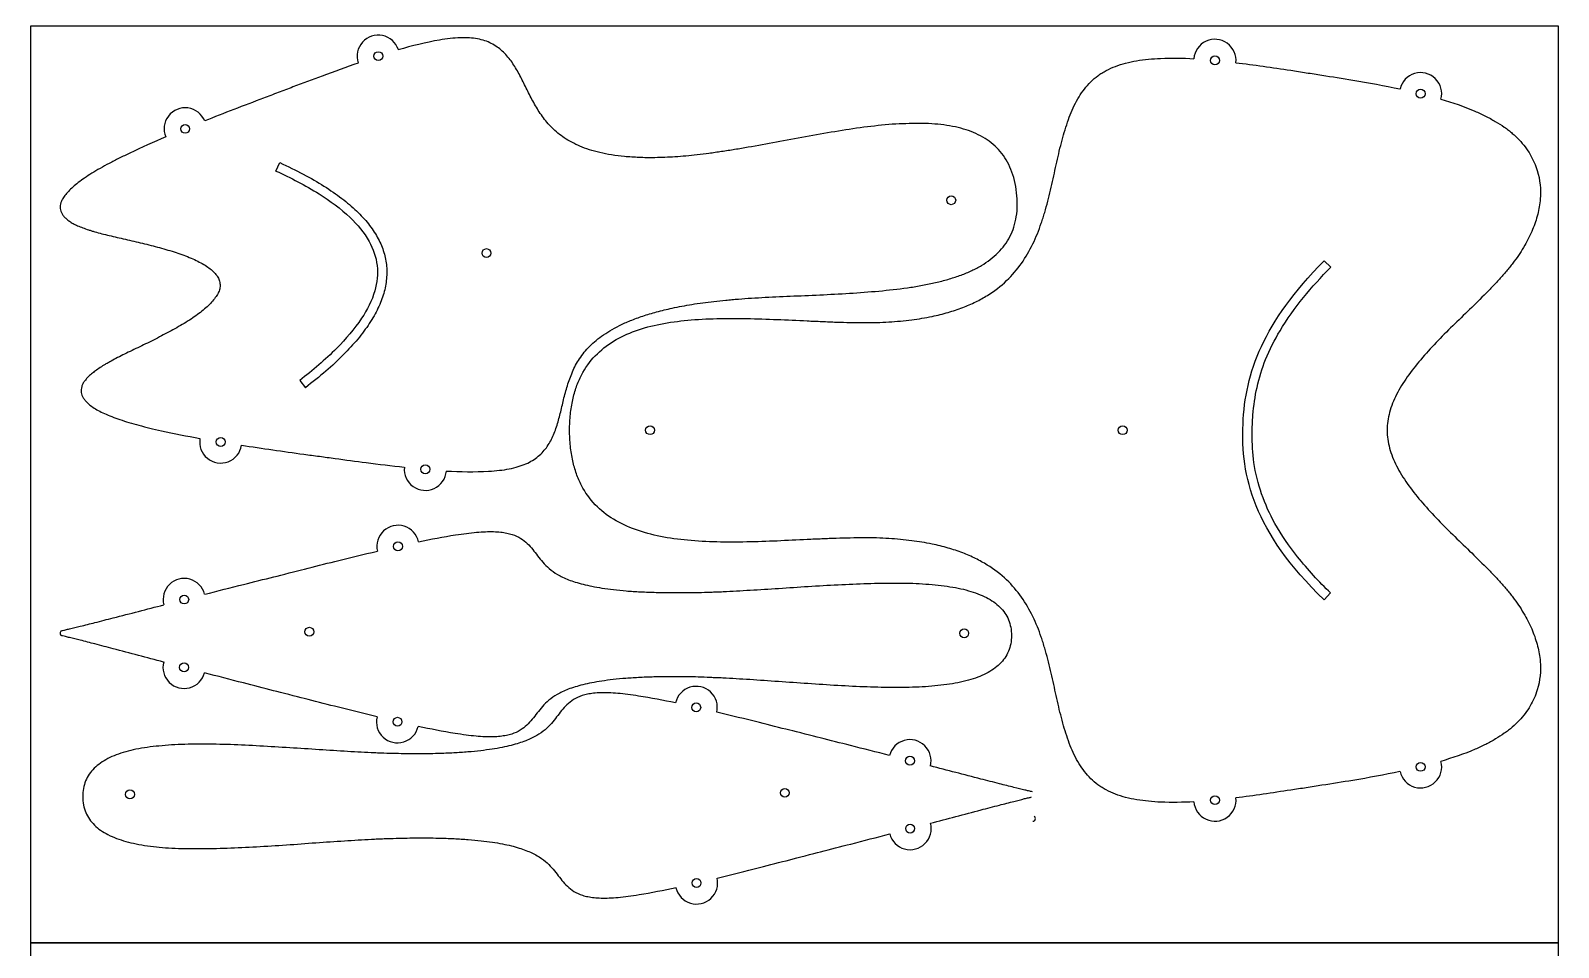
# Model space of a CAD drawing. Header units: inches. Extents: x 132 to 1257, y -131 to 658.
# Drawn here: x 750.9 to 850.9, y 109.1 to 169.1 of the extents above; entities that cross this region are included whole.
import ezdxf

# ---------------------------------------------------------------- set-up
doc = ezdxf.new("R2010")
doc.units = ezdxf.units.IN
doc.header["$MEASUREMENT"] = 0
doc.layers.add('Default', color=7, linetype='Continuous', true_color=0x000000)

msp = doc.modelspace()

# ---------------------------------------------------------------- linework, layer by layer
for p, q in [((766.98, 159.94), (767.23, 160.49)), ((836.02, 153.64), (835.58, 154.07)), ((768.54, 146.24), (768.91, 145.76)), ((836.01, 132.33), (835.58, 131.89))]:
    msp.add_line(p, q)
for centre in [(773.68, 167.46), (828.44, 167.18), (841.9, 165), (761.04, 162.7), (811.18, 158.03), (780.76, 154.57), (791.47, 142.98), (822.4, 142.98), (763.37, 142.21), (776.76, 140.42), (774.97, 135.38), (760.98, 131.9), (769.17, 129.79), (812.03, 129.69), (760.97, 127.46), (794.49, 124.84), (774.94, 123.9), (808.48, 121.35), (841.9, 120.95), (757.43, 119.15), (800.29, 119.25), (828.44, 118.77), (808.49, 116.91), (794.51, 113.35)]:
    msp.add_circle(centre, 0.291)
for centre, radius, start, end in [((773.68, 167.46), 1.38, 17.8755, 198.6862), ((828.44, 167.18), 1.38, 353.7838, 175.5067), ((841.9, 165), 1.38, 345.1026, 167.1169), ((761.04, 162.7), 1.38, 22.0212, 202.6569), ((763.37, 142.21), 1.38, 170.3337, 350.9686), ((776.76, 140.42), 1.38, 174.3036, 355.1183), ((774.97, 135.38), 1.38, 12.53, 193.0859), ((760.98, 131.9), 1.38, 14.4029, 194.4964), ((753.04, 129.69), 0.19, 121.0449, 237.6215), ((760.97, 127.46), 1.38, 165.2167, 345.31), ((794.49, 124.84), 1.38, 346.9141, 167.47), ((774.94, 123.9), 1.38, 166.627, 347.1816), ((808.48, 121.35), 1.38, 345.5036, 165.5971), ((841.9, 120.95), 1.38, 192.8831, 14.8954), ((828.44, 118.77), 1.38, 184.4924, 6.2162), ((808.49, 116.91), 1.38, 194.69, 14.7833), ((816.5, 117.56), 0.19, 302.3785, 58.9551), ((794.51, 113.35), 1.38, 192.8184, 13.373)]:
    msp.add_arc(centre, radius, start, end)
for points, knots in [([(778.13, 140.31), (779.07, 140.27), (779.98, 140.24), (781.14, 140.31), (781.38, 140.33), (781.83, 140.38), (782.04, 140.41), (782.45, 140.49), (782.65, 140.54), (783.01, 140.65), (783.18, 140.71), (783.5, 140.85), (783.64, 140.92), (784.04, 141.17), (784.27, 141.36), (784.67, 141.8), (784.83, 142.04), (785.1, 142.54), (785.21, 142.82), (785.41, 143.37), (785.49, 143.67), (785.64, 144.26), (785.71, 144.56), (785.85, 145.17), (785.93, 145.48), (786.07, 145.93), (786.11, 146.08), (786.22, 146.38), (786.28, 146.53), (786.46, 146.98), (786.61, 147.27), (786.97, 147.85), (787.18, 148.12), (787.55, 148.51), (787.69, 148.64), (787.98, 148.89), (788.13, 149.02), (788.47, 149.26), (788.66, 149.38), (789.05, 149.61), (789.25, 149.73), (789.7, 149.95), (789.94, 150.05), (790.45, 150.26), (790.71, 150.36), (791.29, 150.55), (791.59, 150.64), (792.23, 150.81), (792.57, 150.89), (793.34, 151.06), (793.77, 151.14), (794.68, 151.29), (795.16, 151.35), (795.9, 151.44), (796.16, 151.47), (796.49, 151.5), (796.56, 151.5), (796.69, 151.52), (796.76, 151.52), (796.97, 151.54), (797.11, 151.55), (797.54, 151.59), (797.82, 151.61), (798.41, 151.64), (798.71, 151.66), (799.63, 151.71), (800.26, 151.74), (801.52, 151.79), (802.17, 151.82), (803.46, 151.88), (804.12, 151.91), (805.4, 152), (806.05, 152.05), (807.3, 152.17), (807.93, 152.24), (808.83, 152.38), (809.12, 152.43), (809.7, 152.54), (809.98, 152.6), (810.53, 152.73), (810.8, 152.8), (811.32, 152.96), (811.57, 153.04), (812.06, 153.22), (812.29, 153.32), (812.74, 153.53), (812.96, 153.64), (813.55, 154), (813.92, 154.28), (814.56, 154.91), (814.82, 155.26), (815.12, 155.85), (815.21, 156.06), (815.35, 156.5), (815.4, 156.72), (815.48, 157.2), (815.5, 157.45), (815.5, 157.98), (815.49, 158.25), (815.46, 158.52), (815.43, 158.79), (815.38, 159.06), (815.26, 159.57), (815.18, 159.81), (815, 160.26), (814.89, 160.47), (814.66, 160.86), (814.53, 161.05), (814.1, 161.55), (813.77, 161.84), (813.01, 162.31), (812.59, 162.5), (811.92, 162.71), (811.69, 162.77), (811.2, 162.88), (810.95, 162.92), (810.44, 162.99), (810.17, 163.01), (809.63, 163.05), (809.36, 163.06), (808.79, 163.06), (808.5, 163.05), (807.92, 163.03), (807.62, 163.02), (806.7, 162.95), (806.08, 162.88), (804.83, 162.72), (804.19, 162.62), (802.92, 162.41), (802.27, 162.3), (801, 162.06), (800.37, 161.95), (799.12, 161.71), (798.5, 161.6), (797.59, 161.44), (797.3, 161.39), (796.72, 161.3), (796.43, 161.25), (796.01, 161.19), (795.87, 161.17), (795.66, 161.14), (795.6, 161.13), (795.46, 161.11), (795.39, 161.1), (795.07, 161.06), (794.81, 161.03), (794.06, 160.94), (793.58, 160.9), (792.66, 160.84), (792.22, 160.82), (791.44, 160.81), (791.09, 160.81), (790.43, 160.84), (790.11, 160.86), (789.51, 160.92), (789.23, 160.95), (788.69, 161.04), (788.43, 161.09), (787.95, 161.2), (787.72, 161.26), (787.29, 161.4), (787.08, 161.48), (786.7, 161.64), (786.52, 161.73), (786.17, 161.91), (786.01, 162), (785.57, 162.3), (785.3, 162.52), (784.82, 163), (784.61, 163.25), (784.33, 163.64), (784.24, 163.77), (784.07, 164.04), (783.99, 164.18), (783.75, 164.59), (783.61, 164.88), (783.33, 165.43), (783.19, 165.72), (782.92, 166.26), (782.77, 166.53), (782.46, 167.03), (782.29, 167.26), (781.91, 167.7), (781.7, 167.89), (781.21, 168.23), (780.95, 168.37), (780.5, 168.52), (780.35, 168.56), (780, 168.62), (779.83, 168.64), (779.45, 168.67), (779.25, 168.67), (778.83, 168.65), (778.61, 168.64), (778.16, 168.59), (777.93, 168.55), (776.78, 168.36), (775.9, 168.12), (774.99, 167.88)], [21.33734, 21.33734, 21.33734, 21.33734, 25.86095, 25.86095, 27.02438, 27.02438, 28.09497, 28.09497, 29.07168, 29.07168, 29.96221, 29.96221, 30.77301, 30.77301, 32.26005, 32.26005, 33.67371, 33.67371, 35.10456, 35.10456, 36.58431, 36.58431, 38.10189, 38.10189, 39.66047, 39.66047, 40.44524, 40.44524, 41.23472, 41.23472, 42.85027, 42.85027, 44.56784, 44.56784, 45.49247, 45.49247, 46.4829, 46.4829, 47.55512, 47.55512, 48.72533, 48.72533, 50.0096, 50.0096, 51.42365, 51.42365, 52.98276, 52.98276, 54.70176, 54.70176, 56.85303, 56.85303, 59.24778, 59.24778, 60.54348, 60.54348, 60.87797, 60.87797, 61.21672, 61.21672, 61.9065, 61.9065, 63.33145, 63.33145, 64.80953, 64.80953, 67.88586, 67.88586, 71.06953, 71.06953, 74.27208, 74.27208, 77.43257, 77.43257, 80.48213, 80.48213, 81.9524, 81.9524, 83.37362, 83.37362, 84.74077, 84.74077, 86.04799, 86.04799, 87.29671, 87.29671, 88.48906, 88.48906, 90.73331, 90.73331, 92.89607, 92.89607, 93.99383, 93.99383, 95.14388, 95.14388, 96.37453, 96.37453, 97.71236, 97.71236, 97.71236, 99.05047, 99.05047, 100.28136, 100.28136, 101.43162, 101.43162, 102.5296, 102.5296, 104.69282, 104.69282, 106.93764, 106.93764, 108.13032, 108.13032, 109.37938, 109.37938, 110.68697, 110.68697, 112.05452, 112.05452, 113.47614, 113.47614, 114.94682, 114.94682, 117.99719, 117.99719, 121.15846, 121.15846, 124.36171, 124.36171, 127.54595, 127.54595, 130.62269, 130.62269, 132.10091, 132.10091, 133.52594, 133.52594, 134.21574, 134.21574, 134.5545, 134.5545, 134.88899, 134.88899, 136.18469, 136.18469, 138.5794, 138.5794, 140.73058, 140.73058, 142.4489, 142.4489, 144.00741, 144.00741, 145.42095, 145.42095, 146.70479, 146.70479, 147.87463, 147.87463, 148.94655, 148.94655, 149.93674, 149.93674, 150.86116, 150.86116, 152.57842, 152.57842, 154.19371, 154.19371, 154.98307, 154.98307, 155.76773, 155.76773, 157.32608, 157.32608, 158.84346, 158.84346, 160.32303, 160.32303, 161.7537, 161.7537, 163.16713, 163.16713, 164.65377, 164.65377, 165.46426, 165.46426, 166.35439, 166.35439, 167.33064, 167.33064, 168.40075, 168.40075, 169.56367, 169.56367, 174.09207, 174.09207, 174.09207, 174.09207]), ([(772.37, 167.01), (771.59, 166.74), (770.79, 166.45), (769.37, 165.92), (768.73, 165.68), (767.77, 165.32), (767.45, 165.2), (766.81, 164.95), (766.48, 164.83), (764.88, 164.22), (763.59, 163.73), (762.32, 163.22)], [178.63826, 178.63826, 178.63826, 178.63826, 182.75561, 182.75561, 186.11124, 186.11124, 187.80342, 187.80342, 189.49543, 189.49543, 196.25451, 196.25451, 196.25451, 196.25451]), ([(827.06, 118.66), (826.34, 118.63), (825.61, 118.61), (824.63, 118.65), (824.36, 118.67), (823.84, 118.72), (823.58, 118.76), (823.08, 118.84), (822.83, 118.89), (822.37, 119.01), (822.14, 119.08), (821.72, 119.24), (821.52, 119.33), (821.23, 119.49), (821.14, 119.54), (820.96, 119.65), (820.87, 119.71), (820.62, 119.9), (820.46, 120.03), (820.02, 120.47), (819.77, 120.8), (819.32, 121.53), (819.13, 121.93), (818.8, 122.76), (818.66, 123.2), (818.4, 124.11), (818.28, 124.59), (818.06, 125.55), (817.96, 126.04), (817.74, 127.02), (817.63, 127.51), (817.44, 128.24), (817.37, 128.48), (817.26, 128.84), (817.23, 128.96), (817.15, 129.2), (817.11, 129.32), (816.76, 130.36), (816.35, 131.25), (815.49, 132.46), (815.17, 132.84), (814.42, 133.55), (813.99, 133.88), (813.29, 134.31), (813.04, 134.45), (812.5, 134.72), (812.22, 134.84), (811.62, 135.07), (811.3, 135.18), (810.63, 135.37), (810.28, 135.46), (809.48, 135.62), (809.04, 135.69), (808.1, 135.81), (807.6, 135.86), (806.84, 135.9), (806.57, 135.92), (806.23, 135.93), (806.16, 135.93), (806.02, 135.93), (805.95, 135.93), (805.74, 135.93), (805.6, 135.93), (805.16, 135.94), (804.87, 135.93), (804.27, 135.92), (803.96, 135.91), (803.35, 135.89), (803.03, 135.88), (802.4, 135.85), (802.07, 135.84), (801.1, 135.79), (800.44, 135.76), (799.12, 135.7), (798.46, 135.68), (797.14, 135.65), (796.48, 135.65), (795.2, 135.68), (794.56, 135.72), (793.33, 135.83), (792.73, 135.91), (791.59, 136.14), (791.04, 136.29), (790.01, 136.66), (789.53, 136.88), (788.64, 137.42), (788.24, 137.73), (787.52, 138.48), (787.22, 138.9), (786.85, 139.61), (786.74, 139.87), (786.55, 140.41), (786.47, 140.69), (786.34, 141.29), (786.29, 141.61), (786.22, 142.28), (786.2, 142.63), (786.2, 142.98), (786.2, 143.33), (786.22, 143.68), (786.29, 144.35), (786.34, 144.66), (786.47, 145.27), (786.55, 145.55), (786.74, 146.09), (786.85, 146.34), (787.22, 147.05), (787.52, 147.48), (788.24, 148.22), (788.64, 148.54), (789.53, 149.08), (790.01, 149.3), (791.04, 149.67), (791.59, 149.82), (792.73, 150.04), (793.34, 150.12), (794.56, 150.24), (795.2, 150.27), (796.48, 150.3), (797.14, 150.3), (798.46, 150.28), (799.13, 150.25), (800.44, 150.2), (801.1, 150.17), (802.08, 150.12), (802.4, 150.11), (803.03, 150.08), (803.35, 150.07), (803.97, 150.04), (804.27, 150.04), (804.87, 150.02), (805.17, 150.02), (805.6, 150.02), (805.75, 150.02), (805.96, 150.03), (806.03, 150.03), (806.17, 150.03), (806.24, 150.03), (806.57, 150.04), (806.84, 150.05), (807.6, 150.1), (808.1, 150.14), (809.04, 150.26), (809.48, 150.34), (810.28, 150.5), (810.63, 150.59), (811.3, 150.78), (811.62, 150.89), (812.22, 151.12), (812.51, 151.24), (813.04, 151.51), (813.3, 151.65), (814, 152.08), (814.42, 152.4), (815.17, 153.12), (815.49, 153.49), (816.35, 154.71), (816.76, 155.6), (817.11, 156.64), (817.15, 156.76), (817.23, 156.99), (817.26, 157.11), (817.37, 157.47), (817.44, 157.72), (817.63, 158.45), (817.74, 158.94), (817.96, 159.92), (818.06, 160.41), (818.28, 161.37), (818.4, 161.84), (818.66, 162.75), (818.8, 163.2), (819.13, 164.03), (819.32, 164.43), (819.76, 165.15), (820.02, 165.48), (820.46, 165.92), (820.62, 166.06), (820.87, 166.24), (820.95, 166.3), (821.13, 166.41), (821.23, 166.47), (821.52, 166.62), (821.72, 166.71), (822.14, 166.87), (822.37, 166.94), (822.83, 167.06), (823.07, 167.12), (823.57, 167.2), (823.83, 167.23), (824.36, 167.29), (824.62, 167.3), (825.61, 167.35), (826.33, 167.33), (827.06, 167.29)], [22.6543, 22.6543, 22.6543, 22.6543, 25.62403, 25.62403, 26.71722, 26.71722, 27.79076, 27.79076, 28.80459, 28.80459, 29.76176, 29.76176, 30.66916, 30.66916, 31.10782, 31.10782, 31.53875, 31.53875, 32.38835, 32.38835, 34.10168, 34.10168, 35.89338, 35.89338, 37.79465, 37.79465, 39.79109, 39.79109, 41.84629, 41.84629, 43.93028, 43.93028, 44.96626, 44.96626, 45.48106, 45.48106, 45.99338, 45.99338, 50.03698, 50.03698, 52.08727, 52.08727, 54.2816, 54.2816, 55.46781, 55.46781, 56.73789, 56.73789, 58.10893, 58.10893, 59.59778, 59.59778, 61.44257, 61.44257, 63.48157, 63.48157, 64.58165, 64.58165, 64.86538, 64.86538, 65.15264, 65.15264, 65.7374, 65.7374, 66.94494, 66.94494, 68.19713, 68.19713, 69.48663, 69.48663, 70.80583, 70.80583, 73.50246, 73.50246, 76.21779, 76.21779, 78.89772, 78.89772, 81.48899, 81.48899, 83.94866, 83.94866, 86.25429, 86.25429, 88.41841, 88.41841, 90.50548, 90.50548, 92.63876, 92.63876, 93.76909, 93.76909, 94.97659, 94.97659, 96.28399, 96.28399, 97.71236, 97.71236, 97.71236, 99.14095, 99.14095, 100.44853, 100.44853, 101.65619, 101.65619, 102.78666, 102.78666, 104.92024, 104.92024, 107.00765, 107.00765, 109.17219, 109.17219, 111.47832, 111.47832, 113.93852, 113.93852, 116.53033, 116.53033, 119.21076, 119.21076, 121.92653, 121.92653, 124.6235, 124.6235, 125.94282, 125.94282, 127.2324, 127.2324, 128.48465, 128.48465, 129.6922, 129.6922, 130.27695, 130.27695, 130.56419, 130.56419, 130.84791, 130.84791, 131.94793, 131.94793, 133.98681, 133.98681, 135.83147, 135.83147, 137.31968, 137.31968, 138.69018, 138.69018, 139.9598, 139.9598, 141.14562, 141.14562, 143.33933, 143.33933, 145.38915, 145.38915, 149.4319, 149.4319, 149.94411, 149.94411, 150.45881, 150.45881, 151.49457, 151.49457, 153.57814, 153.57814, 155.63295, 155.63295, 157.62903, 157.62903, 159.53001, 159.53001, 161.32145, 161.32145, 163.03447, 163.03447, 163.88388, 163.88388, 164.31468, 164.31468, 164.7532, 164.7532, 165.66026, 165.66026, 166.61706, 166.61706, 167.63047, 167.63047, 168.70356, 168.70356, 169.79639, 169.79639, 172.77093, 172.77093, 172.77093, 172.77093]), ([(829.81, 167.03), (830.98, 166.89), (832.2, 166.71), (833.74, 166.48), (834.08, 166.43), (834.76, 166.32), (835.1, 166.27), (836.11, 166.11), (836.79, 166), (838.49, 165.72), (839.54, 165.53), (840.55, 165.31)], [176.52532, 176.52532, 176.52532, 176.52532, 181.50447, 181.50447, 182.91824, 182.91824, 184.3319, 184.3319, 187.13807, 187.13807, 191.45401, 191.45401, 191.45401, 191.45401]), ([(843.23, 164.65), (843.99, 164.42), (844.74, 164.17), (845.69, 163.76), (845.92, 163.65), (846.37, 163.43), (846.58, 163.31), (846.99, 163.07), (847.19, 162.95), (847.47, 162.75), (847.56, 162.68), (847.69, 162.58), (847.73, 162.55), (847.82, 162.48), (847.86, 162.44), (848.06, 162.27), (848.21, 162.13), (848.63, 161.68), (848.87, 161.36), (849.27, 160.69), (849.42, 160.34), (849.72, 159.36), (849.78, 158.74), (849.7, 157.77), (849.64, 157.44), (849.48, 156.77), (849.36, 156.44), (849.08, 155.75), (848.91, 155.41), (848.51, 154.72), (848.28, 154.37), (847.97, 153.95), (847.9, 153.86), (847.8, 153.73), (847.77, 153.69), (847.7, 153.6), (847.66, 153.56), (847.48, 153.34), (847.33, 153.16), (847.02, 152.82), (846.86, 152.64), (846.53, 152.29), (846.36, 152.12), (845.83, 151.59), (845.47, 151.23), (844.74, 150.52), (844.37, 150.17), (843.63, 149.45), (843.27, 149.08), (842.57, 148.35), (842.23, 147.98), (841.6, 147.23), (841.3, 146.86), (840.77, 146.1), (840.53, 145.71), (840.14, 144.94), (839.98, 144.55), (839.77, 143.77), (839.71, 143.38), (839.71, 142.58), (839.77, 142.19), (839.98, 141.41), (840.14, 141.02), (840.53, 140.25), (840.77, 139.86), (841.3, 139.1), (841.6, 138.72), (842.23, 137.98), (842.57, 137.61), (843.27, 136.88), (843.63, 136.51), (844.37, 135.79), (844.74, 135.43), (845.47, 134.73), (845.83, 134.37), (846.36, 133.84), (846.53, 133.67), (846.86, 133.32), (847.02, 133.14), (847.33, 132.8), (847.48, 132.62), (847.66, 132.4), (847.7, 132.36), (847.76, 132.27), (847.8, 132.23), (847.9, 132.1), (847.97, 132.01), (848.28, 131.59), (848.51, 131.24), (848.91, 130.55), (849.08, 130.21), (849.36, 129.52), (849.47, 129.19), (849.64, 128.52), (849.7, 128.19), (849.78, 127.22), (849.72, 126.6), (849.42, 125.62), (849.27, 125.27), (848.87, 124.6), (848.63, 124.28), (848.21, 123.83), (848.06, 123.69), (847.86, 123.52), (847.82, 123.48), (847.74, 123.41), (847.69, 123.38), (847.56, 123.28), (847.47, 123.21), (847.19, 123.01), (847, 122.89), (846.59, 122.65), (846.38, 122.53), (845.93, 122.31), (845.7, 122.2), (844.74, 121.79), (844, 121.54), (843.23, 121.31)], [195.22596, 195.22596, 195.22596, 195.22596, 198.45186, 198.45186, 199.50169, 199.50169, 200.50177, 200.50177, 201.45121, 201.45121, 201.90908, 201.90908, 202.13385, 202.13385, 202.35602, 202.35602, 203.22088, 203.22088, 204.86141, 204.86141, 206.43227, 206.43227, 209.03349, 209.03349, 210.40788, 210.40788, 211.87352, 211.87352, 213.45267, 213.45267, 215.16285, 215.16285, 215.61292, 215.61292, 215.84136, 215.84136, 216.07212, 216.07212, 217.01779, 217.01779, 217.99635, 217.99635, 219.00337, 219.00337, 221.07087, 221.07087, 223.19496, 223.19496, 225.30908, 225.30908, 227.36877, 227.36877, 229.33262, 229.33262, 231.17217, 231.17217, 232.88464, 232.88464, 234.51024, 234.51024, 236.13531, 236.13531, 237.84719, 237.84719, 239.68607, 239.68607, 241.64917, 241.64917, 243.70811, 243.70811, 245.82152, 245.82152, 247.94498, 247.94498, 250.01199, 250.01199, 251.01883, 251.01883, 251.99725, 251.99725, 252.94282, 252.94282, 253.17356, 253.17356, 253.40199, 253.40199, 253.85202, 253.85202, 255.56212, 255.56212, 257.14121, 257.14121, 258.60679, 258.60679, 259.98107, 259.98107, 262.58172, 262.58172, 264.15262, 264.15262, 265.79294, 265.79294, 266.65761, 266.65761, 266.87973, 266.87973, 267.10444, 267.10444, 267.5622, 267.5622, 268.5114, 268.5114, 269.51123, 269.51123, 270.56082, 270.56082, 273.79409, 273.79409, 273.79409, 273.79409]), ([(759.77, 162.17), (758.98, 161.83), (758.19, 161.48), (757.18, 161), (756.95, 160.89), (756.5, 160.67), (756.29, 160.55), (755.87, 160.33), (755.67, 160.23), (755.29, 160.01), (755.11, 159.9), (754.77, 159.7), (754.61, 159.59), (754.32, 159.39), (754.18, 159.29), (753.92, 159.09), (753.8, 158.99), (753.59, 158.8), (753.49, 158.71), (753.32, 158.52), (753.24, 158.43), (753.11, 158.26), (753.05, 158.17), (752.97, 158.01), (752.94, 157.95), (752.89, 157.81), (752.88, 157.75), (752.85, 157.55), (752.86, 157.43), (752.92, 157.25), (752.95, 157.19), (753.02, 157.08), (753.06, 157.02), (753.15, 156.91), (753.21, 156.86), (753.33, 156.75), (753.4, 156.7), (753.55, 156.6), (753.63, 156.55), (753.81, 156.45), (753.91, 156.41), (754.11, 156.31), (754.23, 156.27), (754.46, 156.18), (754.59, 156.13), (754.78, 156.07), (754.85, 156.05), (754.95, 156.02), (754.98, 156.01), (755.05, 155.99), (755.09, 155.98), (755.28, 155.92), (755.43, 155.88), (755.74, 155.8), (755.91, 155.76), (756.24, 155.68), (756.42, 155.64), (756.77, 155.56), (756.95, 155.52), (757.31, 155.44), (757.5, 155.39), (758.06, 155.26), (758.43, 155.17), (759.18, 154.98), (759.55, 154.88), (760.09, 154.72), (760.27, 154.67), (760.61, 154.55), (760.78, 154.49), (761.11, 154.37), (761.27, 154.31), (761.57, 154.18), (761.72, 154.11), (761.99, 153.97), (762.13, 153.9), (762.37, 153.76), (762.49, 153.68), (762.7, 153.53), (762.79, 153.45), (762.96, 153.29), (763.04, 153.2), (763.16, 153.03), (763.21, 152.95), (763.29, 152.77), (763.31, 152.68), (763.33, 152.49), (763.33, 152.4), (763.3, 152.21), (763.27, 152.11), (763.18, 151.92), (763.13, 151.82), (763, 151.63), (762.92, 151.53), (762.75, 151.33), (762.66, 151.23), (762.45, 151.03), (762.34, 150.94), (762.1, 150.74), (761.97, 150.64), (761.71, 150.45), (761.57, 150.35), (761.28, 150.16), (761.12, 150.06), (760.81, 149.87), (760.65, 149.78), (760.16, 149.5), (759.82, 149.32), (759.14, 148.97), (758.8, 148.79), (758.28, 148.54), (758.11, 148.46), (757.77, 148.3), (757.61, 148.22), (757.28, 148.06), (757.12, 147.98), (756.81, 147.83), (756.66, 147.75), (756.37, 147.6), (756.24, 147.53), (756.07, 147.43), (756.03, 147.41), (755.98, 147.39), (755.97, 147.38), (755.94, 147.36), (755.92, 147.35), (755.84, 147.31), (755.78, 147.27), (755.61, 147.17), (755.5, 147.1), (755.29, 146.95), (755.19, 146.89), (755.01, 146.75), (754.93, 146.68), (754.77, 146.55), (754.7, 146.48), (754.58, 146.35), (754.52, 146.28), (754.43, 146.15), (754.38, 146.09), (754.32, 145.96), (754.29, 145.9), (754.25, 145.77), (754.24, 145.71), (754.22, 145.52), (754.24, 145.39), (754.3, 145.21), (754.33, 145.15), (754.41, 145.03), (754.45, 144.97), (754.57, 144.84), (754.64, 144.77), (754.81, 144.62), (754.9, 144.55), (755.11, 144.41), (755.23, 144.34), (755.48, 144.2), (755.62, 144.14), (755.91, 144), (756.07, 143.93), (756.41, 143.8), (756.59, 143.74), (756.96, 143.61), (757.16, 143.55), (757.58, 143.42), (757.8, 143.36), (758.25, 143.24), (758.49, 143.18), (758.97, 143.06), (759.23, 143), (760.32, 142.76), (761.16, 142.6), (762.01, 142.44)], [-72.81603, -72.81603, -72.81603, -72.81603, -68.58987, -68.58987, -67.31856, -67.31856, -66.12283, -66.12283, -65.00837, -65.00837, -63.98046, -63.98046, -63.04372, -63.04372, -62.2019, -62.2019, -61.45184, -61.45184, -60.79038, -60.79038, -60.21258, -60.21258, -59.71061, -59.71061, -59.34825, -59.34825, -59.01884, -59.01884, -58.39923, -58.39923, -58.08666, -58.08666, -57.74977, -57.74977, -57.37673, -57.37673, -56.95862, -56.95862, -56.48908, -56.48908, -55.9621, -55.9621, -55.37628, -55.37628, -54.72933, -54.72933, -54.38248, -54.38248, -54.20312, -54.20312, -54.0198, -54.0198, -53.24909, -53.24909, -52.42528, -52.42528, -51.55742, -51.55742, -50.65494, -50.65494, -49.72746, -49.72746, -47.83616, -47.83616, -45.96824, -45.96824, -45.06057, -45.06057, -44.1849, -44.1849, -43.34986, -43.34986, -42.56342, -42.56342, -41.83517, -41.83517, -41.16843, -41.16843, -40.56589, -40.56589, -40.02557, -40.02557, -39.5377, -39.5377, -39.08122, -39.08122, -38.62488, -38.62488, -38.13719, -38.13719, -37.59709, -37.59709, -36.9948, -36.9948, -36.32836, -36.32836, -35.60044, -35.60044, -34.81436, -34.81436, -33.97969, -33.97969, -33.10439, -33.10439, -32.19709, -32.19709, -30.32986, -30.32986, -28.43911, -28.43911, -27.51183, -27.51183, -26.6095, -26.6095, -25.74171, -25.74171, -24.91789, -24.91789, -24.1471, -24.1471, -23.96374, -23.96374, -23.87355, -23.87355, -23.78435, -23.78435, -23.43741, -23.43741, -22.79027, -22.79027, -22.20424, -22.20424, -21.67701, -21.67701, -21.20723, -21.20723, -20.78888, -20.78888, -20.41563, -20.41563, -20.0786, -20.0786, -19.76598, -19.76598, -19.14668, -19.14668, -18.81765, -18.81765, -18.4558, -18.4558, -17.95437, -17.95437, -17.37717, -17.37717, -16.71635, -16.71635, -15.96693, -15.96693, -15.12577, -15.12577, -14.18967, -14.18967, -13.16235, -13.16235, -12.04843, -12.04843, -10.85318, -10.85318, -9.5823, -9.5823, -5.34741, -5.34741, -5.34741, -5.34741]), ([(766.98, 159.94), (767.95, 159.5), (769.66, 158.62), (771.76, 157.09), (773.12, 155.49), (773.73, 153.77), (773.53, 151.96), (772.56, 150.1), (770.85, 148.13), (769.39, 146.89), (768.54, 146.24)], [0, 0, 0, 0, 1.04918, 1.8885, 2.54701, 3.09492, 3.64283, 4.30135, 5.14066, 6.18984, 6.18984, 6.18984, 6.18984]), ([(836.01, 132.33), (835.24, 133.07), (833.91, 134.5), (831.98, 137.27), (830.98, 140.06), (830.85, 142.52), (830.92, 144.17), (831.15, 145.82), (831.73, 147.69), (833.15, 150.48), (834.77, 152.37), (836.02, 153.64)], [0, 0, 0, 0, 1.05116, 1.91855, 3.30938, 3.9266, 4.33113, 4.93405, 5.56034, 6.2507, 8.00011, 8.00011, 8.00011, 8.00011]), ([(764.73, 142), (766.09, 141.79), (767.45, 141.6), (769.15, 141.36), (769.49, 141.32), (770.17, 141.23), (770.51, 141.18), (771.53, 141.04), (772.21, 140.95), (773.71, 140.76), (774.55, 140.65), (775.38, 140.56)], [-0.8236, -0.8236, -0.8236, -0.8236, 5.92548, 5.92548, 7.61757, 7.61757, 9.30988, 9.30988, 12.66587, 12.66587, 16.79159, 16.79159, 16.79159, 16.79159]), ([(776.32, 135.68), (777.13, 135.85), (777.93, 136.01), (778.98, 136.17), (779.22, 136.2), (779.67, 136.26), (779.89, 136.28), (780.31, 136.32), (780.51, 136.33), (780.88, 136.35), (781.05, 136.35), (781.38, 136.34), (781.54, 136.33), (781.83, 136.3), (781.96, 136.28), (782.21, 136.22), (782.33, 136.19), (782.64, 136.09), (782.83, 136.01), (783.16, 135.8), (783.3, 135.69), (783.56, 135.44), (783.68, 135.31), (783.89, 135.04), (784, 134.9), (784.22, 134.62), (784.32, 134.48), (784.58, 134.2), (784.71, 134.06), (785.03, 133.79), (785.21, 133.66), (785.52, 133.48), (785.63, 133.43), (785.87, 133.31), (786, 133.25), (786.28, 133.14), (786.42, 133.09), (786.74, 132.99), (786.91, 132.94), (787.28, 132.85), (787.47, 132.81), (787.89, 132.73), (788.1, 132.69), (788.57, 132.61), (788.82, 132.58), (789.35, 132.52), (789.63, 132.49), (790.21, 132.44), (790.53, 132.42), (791.18, 132.39), (791.53, 132.38), (792.31, 132.35), (792.74, 132.35), (793.66, 132.35), (794.15, 132.35), (794.9, 132.37), (795.16, 132.38), (795.49, 132.39), (795.56, 132.39), (795.69, 132.4), (795.76, 132.4), (795.97, 132.41), (796.11, 132.41), (796.54, 132.43), (796.83, 132.45), (797.42, 132.48), (797.72, 132.5), (798.64, 132.55), (799.26, 132.59), (800.53, 132.67), (801.17, 132.72), (802.47, 132.8), (803.12, 132.84), (804.41, 132.9), (805.05, 132.93), (806.31, 132.97), (806.94, 132.98), (807.85, 132.98), (808.15, 132.97), (808.74, 132.96), (809.02, 132.95), (809.58, 132.91), (809.86, 132.89), (810.39, 132.84), (810.65, 132.81), (811.15, 132.73), (811.4, 132.69), (811.87, 132.6), (812.09, 132.54), (812.52, 132.42), (812.73, 132.35), (813.12, 132.2), (813.3, 132.12), (813.65, 131.94), (813.81, 131.85), (814.11, 131.64), (814.24, 131.53), (814.61, 131.16), (814.8, 130.89), (814.99, 130.42), (815.04, 130.25), (815.11, 129.91), (815.12, 129.72), (815.12, 129.54), (815.12, 129.36), (815.11, 129.18), (815.04, 128.83), (814.99, 128.67), (814.79, 128.2), (814.6, 127.92), (814.23, 127.56), (814.1, 127.45), (813.8, 127.24), (813.63, 127.15), (813.29, 126.97), (813.1, 126.89), (812.71, 126.74), (812.51, 126.68), (812.08, 126.56), (811.85, 126.5), (811.38, 126.41), (811.14, 126.37), (810.63, 126.3), (810.37, 126.27), (809.84, 126.22), (809.56, 126.2), (809, 126.17), (808.72, 126.16), (808.13, 126.14), (807.83, 126.14), (806.92, 126.14), (806.29, 126.16), (805.03, 126.2), (804.39, 126.23), (803.1, 126.31), (802.45, 126.35), (801.15, 126.44), (800.51, 126.48), (799.24, 126.57), (798.62, 126.62), (797.7, 126.68), (797.4, 126.69), (796.81, 126.73), (796.52, 126.74), (796.09, 126.77), (795.95, 126.77), (795.75, 126.78), (795.68, 126.78), (795.54, 126.79), (795.47, 126.79), (795.14, 126.81), (794.88, 126.82), (794.13, 126.84), (793.65, 126.84), (792.73, 126.85), (792.29, 126.84), (791.51, 126.83), (791.17, 126.82), (790.51, 126.78), (790.2, 126.76), (789.61, 126.72), (789.33, 126.69), (788.8, 126.63), (788.56, 126.6), (788.09, 126.53), (787.87, 126.49), (787.45, 126.41), (787.26, 126.37), (786.9, 126.28), (786.73, 126.23), (786.41, 126.14), (786.26, 126.08), (785.98, 125.98), (785.85, 125.92), (785.61, 125.81), (785.5, 125.75), (785.19, 125.57), (785.01, 125.45), (784.69, 125.18), (784.55, 125.04), (784.3, 124.76), (784.19, 124.62), (783.97, 124.34), (783.87, 124.2), (783.65, 123.93), (783.53, 123.8), (783.27, 123.56), (783.13, 123.45), (782.8, 123.24), (782.61, 123.16), (782.3, 123.06), (782.18, 123.03), (781.93, 122.98), (781.79, 122.96), (781.51, 122.92), (781.35, 122.92), (781.02, 122.91), (780.85, 122.91), (780.47, 122.92), (780.28, 122.94), (779.86, 122.98), (779.64, 123), (779.19, 123.06), (778.95, 123.1), (777.9, 123.26), (777.1, 123.43), (776.29, 123.59)], [24.85734, 24.85734, 24.85734, 24.85734, 29.15869, 29.15869, 30.41225, 30.41225, 31.56107, 31.56107, 32.59592, 32.59592, 33.51678, 33.51678, 34.32331, 34.32331, 35.03292, 35.03292, 35.66377, 35.66377, 36.75506, 36.75506, 37.71444, 37.71444, 38.62459, 38.62459, 39.52778, 39.52778, 40.48393, 40.48393, 41.5127, 41.5127, 42.68076, 42.68076, 43.34532, 43.34532, 44.08316, 44.08316, 44.90819, 44.90819, 45.83432, 45.83432, 46.87524, 46.87524, 48.04439, 48.04439, 49.35494, 49.35494, 50.81984, 50.81984, 52.45183, 52.45183, 54.26356, 54.26356, 56.54326, 56.54326, 59.08671, 59.08671, 60.46292, 60.46292, 60.81825, 60.81825, 61.17809, 61.17809, 61.91081, 61.91081, 63.42425, 63.42425, 64.9938, 64.9938, 68.26331, 68.26331, 71.64287, 71.64287, 75.05569, 75.05569, 78.41317, 78.41317, 81.65259, 81.65259, 83.2113, 83.2113, 84.7143, 84.7143, 86.15391, 86.15391, 87.52338, 87.52338, 88.81437, 88.81437, 90.02551, 90.02551, 91.15545, 91.15545, 92.2063, 92.2063, 93.18501, 93.18501, 94.1048, 94.1048, 95.87055, 95.87055, 96.76223, 96.76223, 97.71236, 97.71236, 97.71236, 98.73164, 98.73164, 99.6882, 99.6882, 101.58249, 101.58249, 102.56925, 102.56925, 103.61925, 103.61925, 104.74667, 104.74667, 105.95895, 105.95895, 107.25835, 107.25835, 108.64342, 108.64342, 110.11269, 110.11269, 111.65721, 111.65721, 113.26972, 113.26972, 114.942, 114.942, 118.41737, 118.41737, 122.01932, 122.01932, 125.68055, 125.68055, 129.30596, 129.30596, 132.81316, 132.81316, 134.49675, 134.49675, 136.12008, 136.12008, 136.90599, 136.90599, 137.29195, 137.29195, 137.67306, 137.67306, 139.14911, 139.14911, 141.87705, 141.87705, 144.32203, 144.32203, 146.26439, 146.26439, 148.01409, 148.01409, 149.58466, 149.58466, 150.98977, 150.98977, 152.2433, 152.2433, 153.35938, 153.35938, 154.35239, 154.35239, 155.23704, 155.23704, 156.02822, 156.02822, 156.74083, 156.74083, 157.99341, 157.99341, 159.09665, 159.09665, 160.12203, 160.12203, 161.0906, 161.0906, 162.06662, 162.06662, 163.09538, 163.09538, 164.26546, 164.26546, 164.94178, 164.94178, 165.70251, 165.70251, 166.5671, 166.5671, 167.55423, 167.55423, 168.66359, 168.66359, 169.89517, 169.89517, 171.23907, 171.23907, 175.85811, 175.85811, 175.85811, 175.85811]), ([(762.32, 132.24), (763.16, 132.46), (764.01, 132.68), (765.53, 133.06), (766.19, 133.22), (767.33, 133.51), (768.37, 133.77), (769.51, 134.06), (770.17, 134.23), (771.77, 134.62), (772.7, 134.85), (773.63, 135.07)], [274.26724, 274.26724, 274.26724, 274.26724, 278.85871, 278.85871, 282.43173, 282.43173, 285.03606, 285.03606, 288.61076, 288.61076, 293.6308, 293.6308, 293.6308, 293.6308]), ([(752.95, 129.86), (752.98, 129.87), (753.08, 129.89), (753.15, 129.9), (753.3, 129.94), (753.38, 129.96), (753.7, 130.04), (753.94, 130.09), (754.49, 130.23), (754.81, 130.31), (755.53, 130.49), (755.93, 130.6), (757.44, 130.98), (758.54, 131.27), (759.64, 131.55)], [256.81519, 256.81519, 256.81519, 256.81519, 257.51859, 257.86478, 257.86478, 258.32538, 258.32538, 259.59105, 259.59105, 261.31681, 261.31681, 263.48111, 263.48111, 269.45013, 269.45013, 269.45013, 269.45013]), ([(759.63, 127.81), (758.53, 128.1), (757.43, 128.39), (755.93, 128.78), (755.53, 128.89), (754.81, 129.07), (754.49, 129.16), (753.94, 129.3), (753.7, 129.35), (753.38, 129.43), (753.3, 129.45), (753.15, 129.49), (753.08, 129.51), (753.02, 129.52)], [206.92728, 206.92728, 206.92728, 206.92728, 213.32068, 213.32068, 215.64348, 215.64348, 217.49618, 217.49618, 218.85551, 218.85551, 219.35048, 219.35048, 219.72275, 219.72275, 219.72275, 219.72275]), ([(773.6, 124.22), (772.67, 124.45), (771.75, 124.68), (770.16, 125.08), (769.5, 125.25), (768.36, 125.54), (767.31, 125.81), (766.17, 126.1), (765.51, 126.27), (764, 126.66), (763.15, 126.88), (762.3, 127.11)], [181.0294, 181.0294, 181.0294, 181.0294, 186.40415, 186.40415, 190.2378, 190.2378, 192.99203, 192.99203, 196.82422, 196.82422, 201.76036, 201.76036, 201.76036, 201.76036]), ([(793.14, 125.14), (792.33, 125.3), (791.53, 125.46), (790.48, 125.62), (790.24, 125.66), (789.79, 125.71), (789.57, 125.74), (789.15, 125.77), (788.95, 125.79), (788.58, 125.8), (788.41, 125.8), (788.08, 125.79), (787.92, 125.78), (787.63, 125.75), (787.5, 125.73), (787.25, 125.68), (787.13, 125.65), (786.82, 125.54), (786.63, 125.46), (786.3, 125.25), (786.16, 125.14), (785.9, 124.89), (785.78, 124.77), (785.57, 124.5), (785.46, 124.35), (785.24, 124.07), (785.13, 123.93), (784.88, 123.65), (784.75, 123.51), (784.43, 123.24), (784.25, 123.12), (783.94, 122.94), (783.83, 122.88), (783.59, 122.76), (783.46, 122.71), (783.18, 122.6), (783.03, 122.55), (782.72, 122.45), (782.55, 122.4), (782.18, 122.31), (781.99, 122.26), (781.57, 122.18), (781.35, 122.14), (780.89, 122.07), (780.64, 122.04), (780.11, 121.97), (779.83, 121.95), (779.24, 121.9), (778.93, 121.88), (778.28, 121.84), (777.93, 121.83), (777.15, 121.81), (776.72, 121.8), (775.8, 121.8), (775.31, 121.81), (774.56, 121.82), (774.3, 121.83), (773.97, 121.84), (773.9, 121.85), (773.76, 121.85), (773.7, 121.85), (773.49, 121.86), (773.35, 121.87), (772.92, 121.89), (772.63, 121.9), (772.04, 121.93), (771.74, 121.95), (770.82, 122.01), (770.2, 122.05), (768.93, 122.13), (768.29, 122.17), (766.99, 122.25), (766.34, 122.29), (765.05, 122.36), (764.41, 122.39), (763.15, 122.43), (762.52, 122.44), (761.61, 122.43), (761.31, 122.43), (760.72, 122.41), (760.44, 122.4), (759.88, 122.37), (759.6, 122.34), (759.07, 122.29), (758.81, 122.26), (758.31, 122.19), (758.06, 122.15), (757.59, 122.05), (757.37, 122), (756.94, 121.87), (756.73, 121.81), (756.34, 121.66), (756.16, 121.58), (755.81, 121.4), (755.65, 121.3), (755.35, 121.09), (755.22, 120.98), (754.85, 120.62), (754.66, 120.34), (754.46, 119.87), (754.42, 119.71), (754.35, 119.36), (754.33, 119.18), (754.34, 119), (754.34, 118.81), (754.35, 118.63), (754.42, 118.28), (754.47, 118.12), (754.67, 117.65), (754.86, 117.38), (755.23, 117.02), (755.36, 116.9), (755.66, 116.7), (755.82, 116.6), (756.17, 116.42), (756.36, 116.34), (756.75, 116.2), (756.95, 116.13), (757.38, 116.01), (757.61, 115.96), (758.08, 115.86), (758.32, 115.82), (758.83, 115.75), (759.09, 115.72), (759.62, 115.67), (759.89, 115.65), (760.46, 115.62), (760.74, 115.61), (761.33, 115.6), (761.62, 115.6), (762.54, 115.6), (763.17, 115.61), (764.43, 115.66), (765.07, 115.69), (766.36, 115.76), (767.01, 115.8), (768.31, 115.89), (768.95, 115.94), (770.22, 116.03), (770.84, 116.07), (771.76, 116.13), (772.06, 116.15), (772.65, 116.18), (772.94, 116.2), (773.37, 116.22), (773.5, 116.23), (773.71, 116.24), (773.78, 116.24), (773.92, 116.24), (773.99, 116.25), (774.32, 116.26), (774.58, 116.27), (775.33, 116.29), (775.81, 116.3), (776.73, 116.3), (777.17, 116.3), (777.95, 116.28), (778.29, 116.27), (778.95, 116.24), (779.26, 116.22), (779.85, 116.17), (780.13, 116.15), (780.66, 116.09), (780.9, 116.06), (781.37, 115.99), (781.59, 115.95), (782.01, 115.87), (782.2, 115.83), (782.56, 115.74), (782.73, 115.69), (783.05, 115.59), (783.2, 115.54), (783.48, 115.43), (783.61, 115.38), (783.85, 115.26), (783.96, 115.2), (784.27, 115.03), (784.45, 114.9), (784.77, 114.63), (784.91, 114.5), (785.16, 114.21), (785.27, 114.08), (785.49, 113.79), (785.59, 113.65), (785.81, 113.38), (785.93, 113.26), (786.19, 113.01), (786.33, 112.9), (786.66, 112.69), (786.85, 112.61), (787.16, 112.51), (787.28, 112.48), (787.53, 112.43), (787.67, 112.41), (787.95, 112.38), (788.11, 112.37), (788.44, 112.36), (788.61, 112.36), (788.99, 112.38), (789.18, 112.39), (789.6, 112.43), (789.82, 112.46), (790.27, 112.51), (790.51, 112.55), (791.56, 112.72), (792.36, 112.88), (793.17, 113.05)], [24.85734, 24.85734, 24.85734, 24.85734, 29.15869, 29.15869, 30.41225, 30.41225, 31.56107, 31.56107, 32.59592, 32.59592, 33.51678, 33.51678, 34.32331, 34.32331, 35.03292, 35.03292, 35.66377, 35.66377, 36.75506, 36.75506, 37.71444, 37.71444, 38.62459, 38.62459, 39.52778, 39.52778, 40.48393, 40.48393, 41.5127, 41.5127, 42.68076, 42.68076, 43.34532, 43.34532, 44.08316, 44.08316, 44.90819, 44.90819, 45.83432, 45.83432, 46.87524, 46.87524, 48.04439, 48.04439, 49.35494, 49.35494, 50.81984, 50.81984, 52.45183, 52.45183, 54.26356, 54.26356, 56.54326, 56.54326, 59.08671, 59.08671, 60.46292, 60.46292, 60.81825, 60.81825, 61.17809, 61.17809, 61.91081, 61.91081, 63.42425, 63.42425, 64.9938, 64.9938, 68.26331, 68.26331, 71.64287, 71.64287, 75.05569, 75.05569, 78.41317, 78.41317, 81.65259, 81.65259, 83.2113, 83.2113, 84.7143, 84.7143, 86.15391, 86.15391, 87.52338, 87.52338, 88.81437, 88.81437, 90.02551, 90.02551, 91.15545, 91.15545, 92.2063, 92.2063, 93.18501, 93.18501, 94.1048, 94.1048, 95.87055, 95.87055, 96.76223, 96.76223, 97.71236, 97.71236, 97.71236, 98.73164, 98.73164, 99.6882, 99.6882, 101.58249, 101.58249, 102.56925, 102.56925, 103.61925, 103.61925, 104.74667, 104.74667, 105.95895, 105.95895, 107.25835, 107.25835, 108.64342, 108.64342, 110.11269, 110.11269, 111.65721, 111.65721, 113.26972, 113.26972, 114.942, 114.942, 118.41737, 118.41737, 122.01932, 122.01932, 125.68055, 125.68055, 129.30596, 129.30596, 132.81316, 132.81316, 134.49675, 134.49675, 136.12008, 136.12008, 136.90599, 136.90599, 137.29195, 137.29195, 137.67306, 137.67306, 139.14911, 139.14911, 141.87705, 141.87705, 144.32203, 144.32203, 146.26439, 146.26439, 148.01409, 148.01409, 149.58466, 149.58466, 150.98977, 150.98977, 152.2433, 152.2433, 153.35938, 153.35938, 154.35239, 154.35239, 155.23704, 155.23704, 156.02822, 156.02822, 156.74083, 156.74083, 157.99341, 157.99341, 159.09665, 159.09665, 160.12203, 160.12203, 161.0906, 161.0906, 162.06662, 162.06662, 163.09538, 163.09538, 164.26546, 164.26546, 164.94178, 164.94178, 165.70251, 165.70251, 166.5671, 166.5671, 167.55423, 167.55423, 168.66359, 168.66359, 169.89517, 169.89517, 171.23907, 171.23907, 175.85811, 175.85811, 175.85811, 175.85811]), ([(807.14, 121.7), (806.29, 121.91), (805.44, 122.13), (803.93, 122.51), (803.27, 122.68), (802.13, 122.97), (801.09, 123.23), (799.95, 123.51), (799.29, 123.68), (797.69, 124.08), (796.76, 124.3), (795.83, 124.53)], [274.26724, 274.26724, 274.26724, 274.26724, 278.85871, 278.85871, 282.43173, 282.43173, 285.03606, 285.03606, 288.61076, 288.61076, 293.6308, 293.6308, 293.6308, 293.6308]), ([(816.51, 119.31), (816.48, 119.32), (816.38, 119.34), (816.31, 119.36), (816.16, 119.39), (816.08, 119.41), (815.76, 119.49), (815.52, 119.55), (814.97, 119.68), (814.65, 119.76), (813.93, 119.95), (813.53, 120.05), (812.02, 120.44), (810.92, 120.72), (809.82, 121.01)], [256.81519, 256.81519, 256.81519, 256.81519, 257.51859, 257.86478, 257.86478, 258.32538, 258.32538, 259.59105, 259.59105, 261.31681, 261.31681, 263.48111, 263.48111, 269.45013, 269.45013, 269.45013, 269.45013]), ([(840.55, 120.64), (839.54, 120.43), (838.5, 120.24), (836.79, 119.95), (836.12, 119.85), (835.1, 119.69), (834.76, 119.64), (834.08, 119.53), (833.74, 119.48), (832.2, 119.25), (830.98, 119.06), (829.81, 118.92)], [3.9716, 3.9716, 3.9716, 3.9716, 8.27916, 8.27916, 11.08553, 11.08553, 12.49933, 12.49933, 13.91327, 13.91327, 18.90023, 18.90023, 18.90023, 18.90023]), ([(809.82, 117.26), (810.93, 117.55), (812.03, 117.84), (813.53, 118.24), (813.93, 118.34), (814.65, 118.53), (814.97, 118.61), (815.52, 118.75), (815.75, 118.81), (816.07, 118.89), (816.16, 118.91), (816.31, 118.94), (816.37, 118.96), (816.44, 118.98)], [206.92728, 206.92728, 206.92728, 206.92728, 213.32068, 213.32068, 215.64348, 215.64348, 217.49618, 217.49618, 218.85551, 218.85551, 219.35048, 219.35048, 219.72275, 219.72275, 219.72275, 219.72275]), ([(795.86, 113.67), (796.79, 113.9), (797.71, 114.13), (799.3, 114.54), (799.96, 114.7), (801.1, 115), (802.15, 115.27), (803.28, 115.56), (803.95, 115.73), (805.46, 116.12), (806.31, 116.34), (807.16, 116.56)], [181.0294, 181.0294, 181.0294, 181.0294, 186.40415, 186.40415, 190.2378, 190.2378, 192.99203, 192.99203, 196.82422, 196.82422, 201.76036, 201.76036, 201.76036, 201.76036])]:
    msp.add_open_spline(points, degree=3, knots=knots)
for points, degree in [([(767.23, 160.49), (780.35, 154.52), (768.91, 145.76)], 2), ([(835.58, 131.89), (830.96, 136.34), (829.29, 143.61), (831.57, 149.97), (835.58, 154.07)], 3), ([(753.02, 129.52), (752.98, 129.53), (752.95, 129.54)], 2), ([(816.52, 117.39), (816.56, 117.4), (816.6, 117.41)], 2)]:
    msp.add_open_spline(points, degree=degree)
at = {"layer": 'Default'}
for points in [[(850.92, 109.43), (850.92, 169.43), (750.92, 169.43), (750.92, 109.43)], [(850.92, 49.43), (850.92, 109.43), (750.92, 109.43), (750.92, 49.43)]]:
    msp.add_lwpolyline(points, close=True, dxfattribs=at)

doc.saveas('drawing.dxf')
